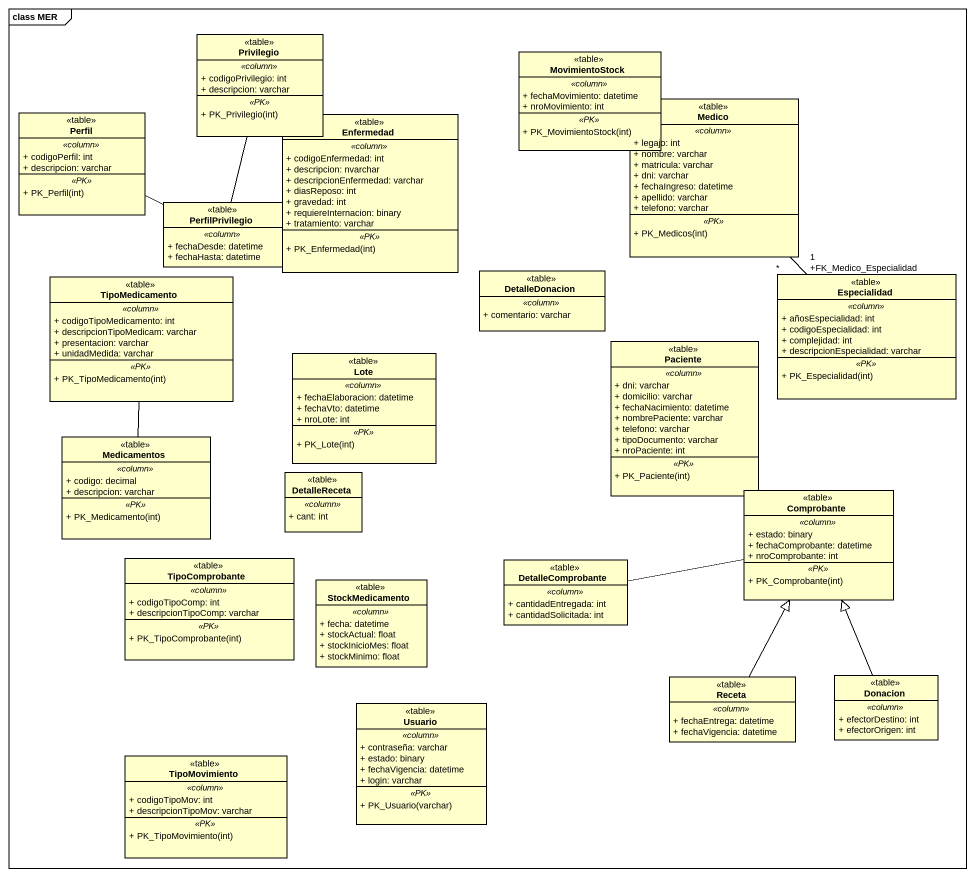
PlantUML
@startuml
mainframe class MER
hide circle
hide empty members
skinparam classAttributeIconSize 0
class Privilegio <<table>> {
  .. <<column>> ..
  + codigoPrivilegio: int
  + descripcion: varchar
  .. <<PK>> ..
  + PK_Privilegio(int)
}
class MovimientoStock <<table>> {
  .. <<column>> ..
  + fechaMovimiento: datetime
  + nroMovimiento: int
  .. <<PK>> ..
  + PK_MovimientoStock(int)
}
class Perfil <<table>> {
  .. <<column>> ..
  + codigoPerfil: int
  + descripcion: varchar
  .. <<PK>> ..
  + PK_Perfil(int)
}
class Enfermedad <<table>> {
  .. <<column>> ..
  + codigoEnfermedad: int
  + descripcion: nvarchar
  + descripcionEnfermedad: varchar
  + diasReposo: int
  + gravedad: int
  + requiereInternacion: binary
  + tratamiento: varchar
  .. <<PK>> ..
  + PK_Enfermedad(int)
}
class Medico <<table>> {
  .. <<column>> ..
  + legajo: int
  + nombre: varchar
  + matricula: varchar
  + dni: varchar
  + fechaIngreso: datetime
  + apellido: varchar
  + telefono: varchar
  .. <<PK>> ..
  + PK_Medicos(int)
}
class PerfilPrivilegio <<table>> {
  .. <<column>> ..
  + fechaDesde: datetime
  + fechaHasta: datetime
}
class TipoMedicamento <<table>> {
  .. <<column>> ..
  + codigoTipoMedicamento: int
  + descripcionTipoMedicam: varchar
  + presentacion: varchar
  + unidadMedida: varchar
  .. <<PK>> ..
  + PK_TipoMedicamento(int)
}
class DetalleDonacion <<table>> {
  .. <<column>> ..
  + comentario: varchar
}
class Especialidad <<table>> {
  .. <<column>> ..
  + añosEspecialidad: int
  + codigoEspecialidad: int
  + complejidad: int
  + descripcionEspecialidad: varchar
  .. <<PK>> ..
  + PK_Especialidad(int)
}
class Lote <<table>> {
  .. <<column>> ..
  + fechaElaboracion: datetime
  + fechaVto: datetime
  + nroLote: int
  .. <<PK>> ..
  + PK_Lote(int)
}
class Paciente <<table>> {
  .. <<column>> ..
  + dni: varchar
  + domicilio: varchar
  + fechaNacimiento: datetime
  + nombrePaciente: varchar
  + telefono: varchar
  + tipoDocumento: varchar
  + nroPaciente: int
  .. <<PK>> ..
  + PK_Paciente(int)
}
class Medicamentos <<table>> {
  .. <<column>> ..
  + codigo: decimal
  + descripcion: varchar
  .. <<PK>> ..
  + PK_Medicamento(int)
}
class DetalleReceta <<table>> {
  .. <<column>> ..
  + cant: int
}
class Comprobante <<table>> {
  .. <<column>> ..
  + estado: binary
  + fechaComprobante: datetime
  + nroComprobante: int
  .. <<PK>> ..
  + PK_Comprobante(int)
}
class TipoComprobante <<table>> {
  .. <<column>> ..
  + codigoTipoComp: int
  + descripcionTipoComp: varchar
  .. <<PK>> ..
  + PK_TipoComprobante(int)
}
class StockMedicamento <<table>> {
  .. <<column>> ..
  + fecha: datetime
  + stockActual: float
  + stockInicioMes: float
  + stockMinimo: float
}
class DetalleComprobante <<table>> {
  .. <<column>> ..
  + cantidadEntregada: int
  + cantidadSolicitada: int
}
class Usuario <<table>> {
  .. <<column>> ..
  + contraseña: varchar
  + estado: binary
  + fechaVigencia: datetime
  + login: varchar
  .. <<PK>> ..
  + PK_Usuario(varchar)
}
class Receta <<table>> {
  .. <<column>> ..
  + fechaEntrega: datetime
  + fechaVigencia: datetime
}
class Donacion <<table>> {
  .. <<column>> ..
  + efectorDestino: int
  + efectorOrigen: int
}
class TipoMovimiento <<table>> {
  .. <<column>> ..
  + codigoTipoMov: int
  + descripcionTipoMov: varchar
  .. <<PK>> ..
  + PK_TipoMovimiento(int)
}
Medico "+FK_Medico_Especialidad\n*" -- "1" Especialidad
PerfilPrivilegio -up- Privilegio
PerfilPrivilegio -left- Perfil
Medicamentos -up- TipoMedicamento
DetalleComprobante -right- Comprobante
Receta -up-|> Comprobante
Donacion -up-|> Comprobante
@enduml
